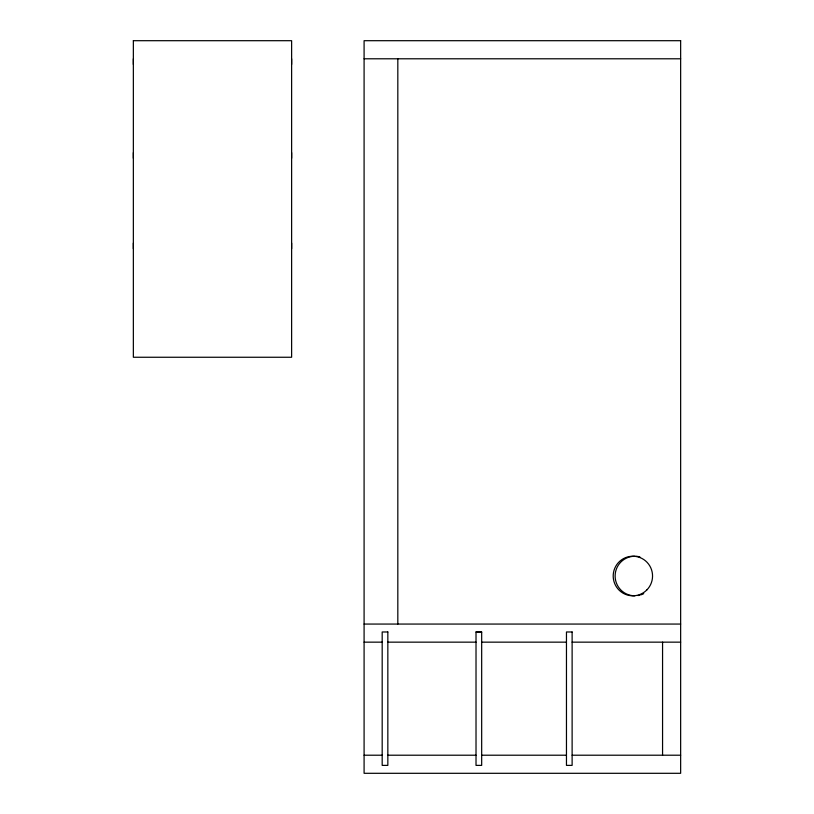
<?xml version="1.0" encoding="UTF-8"?>
<svg xmlns="http://www.w3.org/2000/svg" width="814" height="814" viewBox="0 0 814 814"><rect width="100%" height="100%" fill="white"/><g stroke="black" fill="none" stroke-linecap="round" stroke-linejoin="round"><path stroke-width="1.22" d="M364.092 58.791L680.646 58.791M364.092 624.063L680.646 624.063M476.017 631.979L481.674 631.979L481.674 765.384L476.017 765.384L476.017 631.979L481.674 632.203M364.092 642.154L382.183 642.154M387.84 642.154L476.017 642.154M481.674 642.154L566.463 642.154M572.12 642.154L680.646 642.154M364.092 755.209L382.183 755.209M387.84 755.209L476.017 755.209M481.674 755.209L566.463 755.209M572.12 755.209L680.646 755.209M662.565 642.154L662.565 755.209M397.822 58.791L397.822 624.063M291.626 58.791L291.626 64.438M291.626 152.625L291.626 158.282M291.626 243.071L291.626 248.718M133.354 58.791L133.354 64.438M133.354 152.625L133.354 158.282M133.354 243.071L133.354 248.718M635.826 556.257A19.78 19.668 -90 0 1 639.885 556.908M643.732 593.64A19.78 19.668 -90 0 1 640.872 594.841M639.885 595.126A19.78 19.668 -90 0 1 637.881 595.563M634.798 595.807A19.78 19.668 -90 0 1 615.119 576.017A19.78 19.668 -90 0 1 634.798 556.237M133.354 40.7L133.354 357.254L291.626 357.254L291.626 40.7L133.354 40.7M680.646 40.7L364.092 40.7L364.092 773.3L680.646 773.3L680.646 40.7M387.84 631.979L382.183 631.979L382.183 765.384L387.84 765.384L387.84 631.979M572.12 631.979L566.463 631.979L566.463 765.384L572.12 765.384L572.12 631.979M646.784 590.008A19.78 19.668 -90 0 0 637.962 556.908A19.78 19.668 -90 0 0 613.868 581.135A19.78 19.668 -90 0 0 646.784 590.008"/></g></svg>
